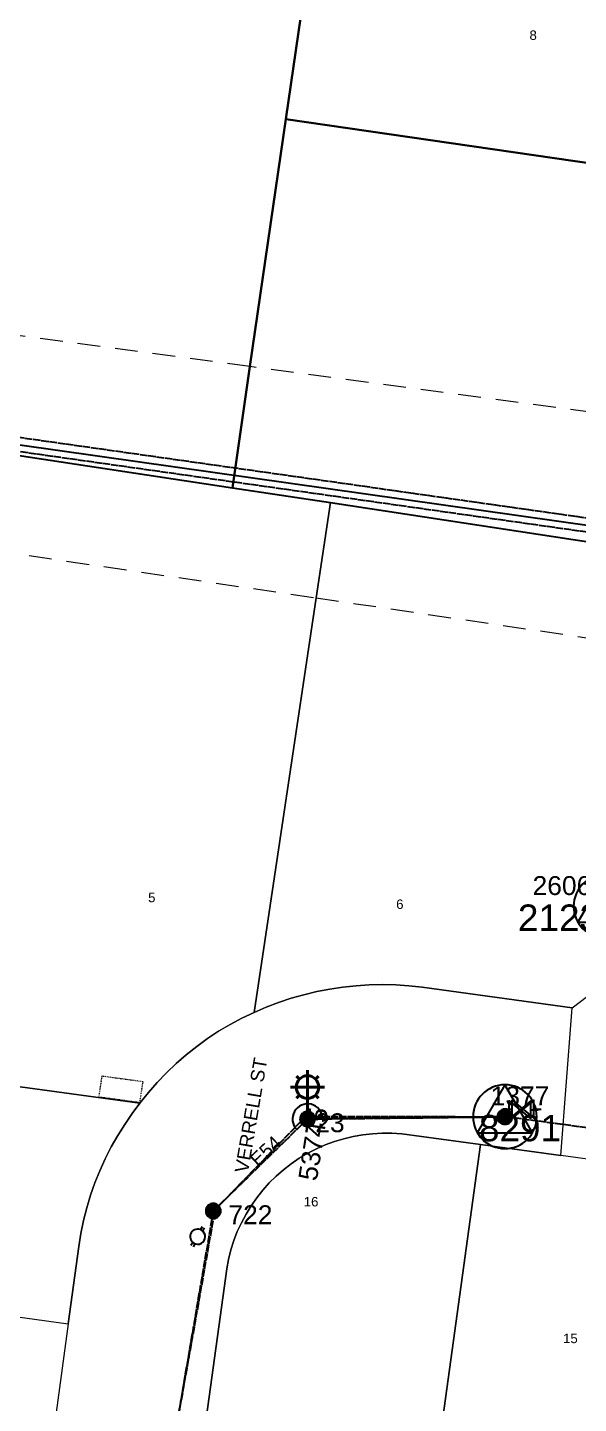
# Model space of a CAD drawing. Header units: metres. Extents: x 306724 to 308705, y 6252900 to 6254147.
# Drawn here: x 307580.6 to 307653.6, y 6253195.4 to 6253377.4 of the extents above; entities that cross this region are included whole.
import ezdxf
from ezdxf.enums import TextEntityAlignment as Align

# ---------------------------------------------------------------- set-up
doc = ezdxf.new("R2010")
doc.units = ezdxf.units.M
for name, pattern in [('Cable Exist OH', [1, 1, 0]), ('Dash', [5, 3, -2]), ('HIDDEN', [0.375, 0.25, -0.125]), ('HIDDEN2', [0.1875, 0.125, -0.0625])]:
    doc.linetypes.add(name, pattern=pattern)
doc.layers.get('0').update_dxf_attribs({"color": 6})
for name, color, linetype in [('_User Miscellaneous1', 7, 'Continuous'), ('Equip_LV_EXT', 7, 'Continuous'), ('Equip_SP_LV_EXT', 7, 'Continuous'), ('Equip_SP_SL_EXT', 7, 'Continuous'), ('Mains_HV_EXT', 7, 'Continuous'), ('Mains_LV_EXT', 7, 'Continuous'), ('Mains_SL_EXT', 7, 'Continuous'), ('Mains_TR_EXT', 7, 'Continuous'), ('Sub_SP_TR_HV_LV_EXT', 7, 'Continuous'), ('SupportsOH_SP_TR_HV_LV_SL_EXT', 7, 'Continuous')]:
    doc.layers.add(name, color=color, linetype=linetype)
for name, color, linetype, lineweight in [('Cadastre Buildings_SP_EXT', 9, 'Continuous', 5), ('Cadastre Easements_SP_EXT', 9, 'Continuous', 5), ('Cadastre Land Parcels_SP_EXT', 9, 'Continuous', 5), ('Cadastre Other Property_SP_EXT', 9, 'HIDDEN', 5), ('Cadastre Roads_SP_EXT', 9, 'Continuous', 5)]:
    doc.layers.add(name, color=color, linetype=linetype, lineweight=lineweight)
doc.styles.add('iecARIAL', font='arial.ttf', dxfattribs={"height": 2})
doc.styles.add('POLE_LABEL', font='arial.ttf')
doc.styles.get("Standard").update_dxf_attribs({"font": 'arial.ttf'})
doc.linetypes.add('Cable E OH', pattern='A,9.4,["E",Standard,S=1.7,R=0,X=0,Y=-1],0', length=9.4)
doc.linetypes.add('Cable P UG', pattern='A,6,-0.5,["P",Standard,S=1.7,R=0,X=0.5,Y=-1],-2.9', length=9.4)

# ---------------------------------------------------------------- blocks, each defined once
blk = doc.blocks.new('SUB_POLE_EXT')
blk.add_wipeout([(0, 4.22), (0.42, 4.2), (0.83, 4.14), (1.21, 4.05), (1.62, 3.9), (1.99, 3.72), (2.35, 3.51), (2.68, 3.26), (2.99, 2.99), (3.28, 2.66), (3.52, 2.34), (3.76, 1.92), (3.9, 1.62), (4.04, 1.23), (4.18, 0.63), (4.22, 0), (4.18, -0.61), (4.06, -1.15), (3.9, -1.62), (3.58, -2.24), (3.22, -2.73), (2.97, -3.01), (2.68, -3.26), (2.36, -3.5), (2, -3.72), (1.64, -3.89), (1.25, -4.03), (0.82, -4.14), (0.42, -4.2), (0, -4.22), (-0.41, -4.2), (-0.8, -4.15), (-1.21, -4.05), (-1.62, -3.9), (-1.99, -3.73), (-2.35, -3.51), (-2.68, -3.26), (-2.96, -3.02), (-3.23, -2.72), (-3.51, -2.35), (-3.71, -2.01), (-3.91, -1.6), (-4.05, -1.21), (-4.16, -0.76), (-4.22, -0.14), (-4.21, 0.39), (-4.14, 0.83), (-4.03, 1.27), (-3.9, 1.63), (-3.71, 2.02), (-3.5, 2.37), (-3.28, 2.67), (-2.99, 2.99), (-2.68, 3.27), (-2.33, 3.52), (-1.98, 3.73), (-1.63, 3.9), (-1.2, 4.05), (-0.78, 4.15), (-0.4, 4.21)])
blk.add_line((2.16, 0.48), (2.16, 0.48, 0))
blk.add_lwpolyline([(-4.22, 0, 1), (4.22, 0, 1)], format="xyb", close=True)
blk.add_lwpolyline([(2.14, 0.52), (0, 4.22), (-3.66, -2.11), (3.66, -2.11)], close=True)
for tag, height, flags, p in [('ASSET_NUM', 3.5, 8, (2, 2)), ('STREET_CODE', 0.2, 9, (1.5, 0)), ('CONSTRUCTED_VOLTAGE', 0.2, 9, (1.5, -0.2)), ('OPERATING_VOLTAGE', 0.2, 9, (1.5, -0.6)), ('OPERATED_BY', 0.2, 9, (1.5, -0.8)), ('ORIENTATION', 0.2, 9, (1.5, -1.2)), ('OWNED_BY', 0.2, 9, (1.5, -1.4)), ('SECONDARY_VOLTAGE', 0.2, 9, (1.5, -1.6)), ('STATE', 0.2, 9, (1.5, -1.8)), ('NO_PHASES', 0.2, 9, (1.5, -0.4)), ('MAINTAINED_BY', 0.2, 9, (1.5, -1)), ('SUBSTATION_TYPE', 0.2, 9, (1.5, -2)), ('STREETNAME', 0.2, 9, (1.5, -2.8)), ('SUBURB', 0.2, 9, (1.5, -3)), ('Z', 0.2, 1, (1.5, -3.4)), ('USAGE', 0.2, 9, (1.5, -2.2)), ('LEGEND', 0.2, 9, (1.5, -2.4)), ('LOCATION', 0.2, 9, (1.5, -2.6)), ('NOTES', 0.2, 9, (1.5, -3.2))]:
    blk.add_attdef(tag, text='', height=height, dxfattribs=dict(flags=flags)).set_placement(p, align=Align.MIDDLE_LEFT)
blk = doc.blocks.new('LV_OH_LINKS_OPEN_EXT')
for p, q in [((-0.17, 4.97), (-0.17, 5.46)), ((0.17, 4.97), (0.17, 5.46)), ((-0.17, 3), (-0.17, 2.5)), ((0.17, 3), (0.17, 2.5))]:
    blk.add_line(p, q)
blk.add_lwpolyline([(0, 2.99, 1), (0, 4.98, 1)], format="xyb", close=True)
at = {"flags": 9}
for tag, p in [('ACTUAL_STATUS', (0, 0)), ('CONSTRUCTED_VOLTAGE', (0, -0.2)), ('OPERATING_VOLTAGE', (0, -0.6)), ('ORIENTATION', (0, -0.8)), ('OWNED_BY', (0, -1)), ('STATE', (0, -1.2)), ('SWITCH_TYPE', (0, -1.4)), ('NO_PHASES', (0, -0.4)), ('USAGE', (0, -1.6)), ('LEGEND', (0, -1.8)), ('NOTES', (0, -2))]:
    blk.add_attdef(tag, text='', height=0.2, dxfattribs=at).set_placement(p, align=Align.MIDDLE_LEFT)
at = {"flags": 1}
blk.add_attdef('Z', (0, 0), '', height=0.2, dxfattribs=at)
blk = doc.blocks.new('LV_OH_LINKS_DISTFUSE_EXT')
for p, q in [((0, 0), (0.96, 0)), ((3.84, 0), (4.8, 0))]:
    blk.add_line(p, q)
blk.add_lwpolyline([(3.84, -1.2), (3.84, 1.2), (0.96, -1.2), (0.96, 1.2)], close=True)
at = {"flags": 9}
for tag, p in [('ACTUAL_STATUS', (0, 0)), ('CONSTRUCTED_VOLTAGE', (0, -0.2)), ('OPERATING_VOLTAGE', (0, -0.6)), ('ORIENTATION', (0, -0.8)), ('OWNED_BY', (0, -1)), ('STATE', (0, -1.2)), ('SWITCH_TYPE', (0, -1.4)), ('NO_PHASES', (0, -0.4)), ('USAGE', (0, -1.6)), ('NOTES', (0, -1.8))]:
    blk.add_attdef(tag, text='', height=0.2, dxfattribs=at).set_placement(p, align=Align.MIDDLE_LEFT)
at = {"flags": 1}
blk.add_attdef('Z', (0, 0), '', height=0.2, dxfattribs=at)
blk = doc.blocks.new('SL_LANTERN_EXT')
at = {"lineweight": 40}
for p, q in [((-1.46, 5.68), (-1.06, 5.28)), ((0, 1.97), (0, 6.47)), ((1.46, 5.68), (1.06, 5.28)), ((-2.25, 4.22), (2.25, 4.22)), ((-1.46, 2.76), (-1.06, 3.16)), ((0, 0), (0, 2.72)), ((1.46, 2.76), (1.06, 3.16))]:
    blk.add_line(p, q, dxfattribs=at)
blk.add_circle((0, 4.22), 1.5, dxfattribs=at)
at = {"style": 'iecARIAL', "flags": 8}
blk.add_attdef('ASSET_NUM', (1.5, 1.5), '', height=2.5, dxfattribs=at)
for tag, p, height, flags in [('OPERATING_VOLTAGE', (0.98, -1.65), 0.2, 9), ('ORIENTATION', (0.98, -1.85), 0.2, 9), ('CONSTRUCTED_VOLTAGE', (0.98, -0.65), 0.2, 9), ('CONTROL_TYPE', (0.98, -0.85), 0.2, 9), ('LANTERN_PURPOSE', (0.98, -1.05), 0.2, 9), ('LANTERN_TYPE', (0.98, -1.25), 0.2, 9), ('NO_PHASES', (0.98, -1.45), 0.2, 9), ('LNUMBER', (2.18, -3.25), 2.5, 8), ('OWNED_BY', (0.98, -2.05), 0.2, 9), ('STATE', (0.98, -2.25), 0.2, 9), ('USAGE', (0.98, -2.45), 0.2, 9), ('CEXIST', (0.98, -2.65), 0.2, 9), ('CNEW', (0.98, -2.85), 0.2, 9), ('CNUMBER', (0.98, -3.05), 0.2, 9), ('CREMOVE', (0.98, -3.25), 0.2, 9), ('CREPLACE', (0.98, -3.45), 0.2, 9), ('LKINGHEIGHT', (0.98, -3.65), 0.2, 9), ('LBRACKET', (0.98, -3.85), 0.2, 9), ('LBRACKETVOCAB', (0.98, -4.05), 0.2, 9), ('LCATEGORY', (0.98, -4.25), 0.2, 9), ('LCHARGE1', (0.98, -4.45), 0.2, 9), ('LCHARGE1PERCENT', (0.98, -4.65), 0.2, 9), ('LCHARGE2', (0.98, -4.85), 0.2, 9), ('LCHARGE2PERCENT', (0.98, -5.05), 0.2, 9), ('LCHARGE3', (0.98, -5.25), 0.2, 9), ('LCHARGE3PERCENT', (0.98, -5.45), 0.2, 9), ('LEXIST', (0.98, -5.65), 0.2, 9), ('LLAMP', (0.98, -5.85), 0.2, 9), ('LLAMPVOCAB', (0.98, -6.05), 0.2, 9), ('LMAST', (0.98, -6.25), 0.2, 9), ('LMASTVOCAB', (0.98, -6.45), 0.2, 9), ('LNEW', (0.98, -6.65), 0.2, 9), ('LANTNUMBER', (0.98, -6.85), 0.2, 9), ('LOUTREACH', (0.98, -7.25), 0.2, 9), ('LOUTREACHVOCAB', (0.98, -7.45), 0.2, 9), ('STREETNAME', (0.98, -9.25), 0.2, 9), ('LRATECODE', (0.98, -7.65), 0.2, 9), ('LREMOVE', (0.98, -7.85), 0.2, 9), ('LREPLACE', (0.98, -8.05), 0.2, 9), ('LTYPE', (0.98, -8.25), 0.2, 9), ('LTYPEVOCAB', (0.98, -8.45), 0.2, 9), ('LEGEND', (0.98, -8.65), 0.2, 9), ('LOCATION', (0.98, -8.85), 0.2, 9), ('NOTES', (0.98, -9.05), 0.2, 9), ('SUBURB', (0.98, -9.45), 0.2, 1)]:
    blk.add_attdef(tag, p, '', height=height, dxfattribs=dict(flags=flags))
blk = doc.blocks.new('POLE_EXT')
blk.add_hatch(color=256).paths.add_polyline_path([(-1, 0, 1), (1, 0, 1)])
blk.add_lwpolyline([(-1, 0, 1), (1, 0, 1)], format="xyb", close=True)
for tag, height, flags, p in [('pNumber', 2.5, 8, (-17.84, 2.07)), ('OWNED_BY', 0.2, 9, (1.35, -0.4)), ('SPECIAL_USE', 0.2, 9, (1.35, -0.8)), ('STATE', 0.2, 9, (1.35, -1)), ('cLV', 0.2, 9, (1.35, -1.4)), ('hDepth', 0.2, 9, (1.35, -1.6)), ('hDia', 0.2, 9, (1.35, -1.8)), ('PARENT', 0.2, 9, (1.35, -0.6)), ('USAGE', 0.2, 9, (1.35, -1.2)), ('cHV', 0.2, 9, (1.35, -2)), ('cLinedev', 0.2, 9, (1.35, -3.4)), ('LBRACKET', 0.2, 9, (1.35, -2.2)), ('LExisting', 0.2, 9, (1.35, -2.4)), ('LANTNUMBER', 0.2, 9, (1.35, -2.6)), ('LOther', 0.2, 9, (1.35, -2.8)), ('LRemove', 0.2, 9, (1.35, -3)), ('LEGEND', 0.2, 9, (1.35, -3.2)), ('LOCATION', 0.2, 9, (1.35, -3.6)), ('pExisting', 0.2, 9, (1.35, -3.8)), ('pFooting', 0.2, 9, (1.35, -4.4)), ('pNew', 0.2, 9, (1.35, -4.6)), ('pRelocate', 0.2, 9, (1.35, -5)), ('pRemove', 0.2, 9, (1.35, -5.2)), ('pReplace', 0.2, 9, (1.35, -5.4)), ('PFNUMBER', 0.2, 9, (1.35, -4)), ('NEWPFNUMBER', 0.2, 9, (1.35, -4.2)), ('pStay', 0.2, 9, (1.35, -5.6)), ('pType', 0.2, 9, (1.35, -5.8)), ('cspan', 0.2, 9, (1.35, -6)), ('STREETNAME', 0.2, 9, (1.35, -6.2)), ('SUBURB', 0.2, 9, (1.35, -6.4)), ('OPERATED_BY', 0.2, 9, (1.36, -7.01)), ('NOTES', 0.2, 9, (1.35, -6.6)), ('MAINTAINED_BY', 0.2, 9, (1.36, -6.81))]:
    blk.add_attdef(tag, text='', height=height, dxfattribs=dict(flags=flags)).set_placement(p, align=Align.MIDDLE_LEFT)
at = {"style": 'POLE_LABEL'}
for tag, height, flags, p in [('ASSET_NUM', 2.5, 8, (2, 2)), ('STRUCTURE_PLANT_NUMBER', 0.2, 9, (1.35, 0.03)), ('STREET_CODE', 0.2, 9, (1.35, -0.2))]:
    blk.add_attdef(tag, text='', height=height, dxfattribs=dict(at, flags=flags)).set_placement(p, align=Align.MIDDLE_LEFT)
at = {"flags": 1}
blk.add_attdef('Z', (1.35, -7.33), '', height=0.2, dxfattribs=at)

msp = doc.modelspace()

# ---------------------------------------------------------------- linework, layer by layer
at = {"layer": '_User Miscellaneous1', "linetype": 'Continuous'}
for points in [[(307610.08, 6253332.53), (307614.81, 6253365.25), (307619.13, 6253394.95), (307619.66, 6253398.66), (307623.45, 6253424.73), (307627.77, 6253454.34), (307636.35, 6253513.3), (307537.27, 6253530.3), (307518.59, 6253396.61), (307511.52, 6253346.08), (307511.47, 6253345.7), (307509.46, 6253331.34), (307558.02, 6253324.04), (307607.76, 6253316.49), (307610.08, 6253332.53)], [(307679.33, 6253386.21), (307619.13, 6253394.95), (307614.81, 6253365.25), (307675.01, 6253356.51), (307679.33, 6253386.21)], [(307670.35, 6253324.44), (307670.36, 6253324.49), (307675.01, 6253356.51), (307614.81, 6253365.25), (307610.08, 6253332.53), (307607.76, 6253316.49), (307620.72, 6253314.53), (307667.87, 6253307.35), (307670.35, 6253324.44)]]:
    msp.add_lwpolyline(points, close=True, dxfattribs=at)
at = {"layer": 'Cadastre Buildings_SP_EXT', "linetype": 'Continuous'}
msp.add_lwpolyline([(307595.53, 6253235.13), (307546.01, 6253241.87), (307541.69, 6253212.06), (307586.02, 6253205.92), (307587.42, 6253216.16), (307587.69, 6253217.87), (307588.05, 6253219.58), (307588.48, 6253221.26), (307588.98, 6253222.93), (307589.56, 6253224.57), (307590.21, 6253226.18), (307590.93, 6253227.77), (307591.72, 6253229.32), (307592.58, 6253230.83), (307593.51, 6253232.31), (307594.5, 6253233.73), (307595.53, 6253235.13)], close=True, dxfattribs=at)
at = {"layer": 'Cadastre Easements_SP_EXT', "linetype": 'Dash'}
msp.add_lwpolyline([(307456.28, 6253325.83), (307507.47, 6253318.31), (307556.14, 6253311.17), (307618.84, 6253301.94), (307666.05, 6253294.99), (307667.87, 6253307.35), (307667.87, 6253307.35), (307670.35, 6253324.44), (307670.36, 6253324.49), (307610.08, 6253332.53), (307511.47, 6253345.7), (307460.31, 6253353.3)], dxfattribs=at)
at = {"layer": 'Cadastre Land Parcels_SP_EXT', "linetype": 'Continuous'}
msp.add_lwpolyline([(307596.65, 6253236.51), (307597.81, 6253237.84), (307599.03, 6253239.12), (307600.31, 6253240.34), (307601.65, 6253241.51), (307603.03, 6253242.61), (307604.46, 6253243.65), (307605.94, 6253244.62), (307607.46, 6253245.52), (307609.02, 6253246.35), (307610.63, 6253247.11), (307618.84, 6253301.94), (307620.72, 6253314.53), (307607.76, 6253316.49), (307558.02, 6253324.04), (307556.14, 6253311.17), (307546.01, 6253241.87), (307595.53, 6253235.13), (307596.65, 6253236.51)], close=True, dxfattribs=at)
at = {"layer": 'Cadastre Other Property_SP_EXT', "linetype": 'HIDDEN2'}
msp.add_lwpolyline([(307595.52, 6253235.22), (307595.93, 6253237.94), (307590.48, 6253238.68), (307590.07, 6253235.96), (307595.52, 6253235.22)], close=True, dxfattribs=at)
at = {"layer": 'Mains_HV_EXT', "linetype": 'Cable P UG'}
msp.add_lwpolyline([(307518.85, 6253330.77), (307883.93, 6253279.13)], dxfattribs=at)
at = {"layer": 'Mains_HV_EXT', "linetype": 'Cable E OH'}
msp.add_lwpolyline([(307518.85, 6253330.77), (307883.93, 6253279.13)], dxfattribs=at)
msp.add_lwpolyline([(307518.85, 6253330.77), (307883.93, 6253279.13)], dxfattribs=at)
at = {"layer": 'Mains_LV_EXT', "linetype": 'Continuous'}
msp.add_lwpolyline([(307619.7, 6253233.12, 1.445497), (307616.27, 6253231.62)], format="xyb", dxfattribs=at)
at = {"layer": 'Mains_LV_EXT', "linetype": 'Cable Exist OH'}
for points in [[(307617.7, 6253233.02), (307605.23, 6253220.86)], [(307605.23, 6253220.86), (307599.09, 6253185.05)]]:
    msp.add_lwpolyline(points, dxfattribs=at)
at = {"layer": 'Mains_SL_EXT', "linetype": 'Cable Exist OH'}
msp.add_lwpolyline([(307617.7, 6253233.02), (307605.23, 6253220.86), (307599.09, 6253185.05)], dxfattribs=at)
at = {"layer": 'Mains_TR_EXT', "linetype": 'Cable Exist OH'}
for points in [[(307882.96, 6253280.09), (307519.62, 6253331.64)], [(307519.82, 6253329.78), (307884.61, 6253278.07)]]:
    msp.add_lwpolyline(points, dxfattribs=at)

# ---------------------------------------------------------------- block references
at = {"layer": 'Equip_SP_LV_EXT', "rotation": 148.861234380775}
msp.add_blockref('LV_OH_LINKS_OPEN_EXT', (307605.23, 6253220.86), dxfattribs=at)
at = {"layer": 'Equip_SP_SL_EXT'}
ref = msp.add_blockref('SL_LANTERN_EXT', (307617.7, 6253233.02), dxfattribs=at)
ref.add_attrib('ASSET_NUM', '53745', dxfattribs={"layer": '0', "height": 2.5, "rotation": 81.0502, "style": 'iecARIAL'}).set_placement((307619.2, 6253234.52), align=Align.MIDDLE_RIGHT)
at = {"layer": 'Sub_SP_TR_HV_LV_EXT'}
ref = msp.add_blockref('SUB_POLE_EXT', (307657.13, 6253261.14), dxfattribs=at)
ref.add_attrib('ASSET_NUM', '21238', dxfattribs={"layer": '0', "height": 3.5}).set_placement((307659.13, 6253261.39), align=Align.TOP_RIGHT)
ref = msp.add_blockref('SUB_POLE_EXT', (307643.82, 6253233.32), dxfattribs=at)
ref.add_attrib('ASSET_NUM', '8291', dxfattribs={"layer": '0', "height": 3.5}).set_placement((307645.82, 6253233.57), align=Align.TOP_CENTER)
at = {"layer": 'SupportsOH_SP_TR_HV_LV_SL_EXT'}
ref = msp.add_blockref('POLE_EXT', (307617.7, 6253233.02), dxfattribs=at)
ref.add_attrib('ASSET_NUM', '723', dxfattribs={"layer": '0', "height": 2.5, "style": 'POLE_LABEL'}).set_placement((307619.7, 6253233.77), align=Align.TOP_CENTER)
ref = msp.add_blockref('POLE_EXT', (307605.23, 6253220.86), dxfattribs=at)
ref.add_attrib('ASSET_NUM', '722', dxfattribs={"layer": '0', "height": 2.5, "style": 'POLE_LABEL'}).set_placement((307607.23, 6253221.61), align=Align.TOP_LEFT)

# ---------------------------------------------------------------- texts
at = {"layer": '_User Miscellaneous1'}
for s, p in [('8', (307647.07, 6253375.73)), ('5', (307596.61, 6253261.69)), ('6', (307629.43, 6253260.8)), ('16', (307617.2, 6253221.46)), ('15', (307651.51, 6253203.38))]:
    msp.add_text(s, height=1.25, dxfattribs=at).set_placement(p)
at = {"layer": 'Cadastre Roads_SP_EXT'}
msp.add_text('VERRELL ST', height=1.8, rotation=80.3564, dxfattribs=at).set_placement((307609.82, 6253225.79))
at = {"layer": 'Mains_LV_EXT'}
msp.add_text('E54', height=1.8, rotation=43.1784, dxfattribs=at).set_placement((307611.12, 6253226.6))

# ---------------------------------------------------------------- next in the draw order: linework, layer by layer
at = {"layer": 'Cadastre Land Parcels_SP_EXT', "linetype": 'Continuous'}
for points in [[(307659.92, 6253253.18), (307666.05, 6253294.99), (307667.87, 6253307.35), (307620.72, 6253314.53), (307618.84, 6253301.94), (307610.63, 6253247.11), (307612.23, 6253247.81), (307613.87, 6253248.43), (307615.53, 6253248.98), (307617.22, 6253249.46), (307618.92, 6253249.86), (307620.64, 6253250.2), (307622.38, 6253250.46), (307624.12, 6253250.64), (307625.87, 6253250.75), (307627.62, 6253250.79), (307629.37, 6253250.75), (307631.12, 6253250.64), (307632.86, 6253250.45), (307652.72, 6253247.74), (307659.92, 6253253.18)], [(307662.72, 6253164.74), (307670.87, 6253225.52), (307651.2, 6253228.19), (307640.59, 6253229.63), (307632.19, 6253168.84), (307662.72, 6253164.74)]]:
    msp.add_lwpolyline(points, close=True, dxfattribs=at)
msp.add_lwpolyline([(307632.19, 6253168.84), (307640.59, 6253229.63), (307640.59, 6253229.63), (307630.16, 6253231.04), (307628.87, 6253231.13), (307627.58, 6253231.14), (307626.3, 6253231.08), (307625.01, 6253230.93), (307623.75, 6253230.71), (307622.49, 6253230.41), (307621.26, 6253230.04), (307620.05, 6253229.59), (307618.87, 6253229.07), (307617.72, 6253228.48), (307616.61, 6253227.82), (307615.55, 6253227.1), (307614.53, 6253226.31), (307613.55, 6253225.47), (307612.64, 6253224.56), (307611.77, 6253223.6), (307610.97, 6253222.59), (307610.23, 6253221.54), (307609.56, 6253220.44), (307608.95, 6253219.3), (307608.41, 6253218.13), (307607.95, 6253216.93), (307607.56, 6253215.7), (307607.24, 6253214.45), (307607, 6253213.19), (307601.48, 6253172.96)], dxfattribs=at)
at = {"layer": 'Cadastre Roads_SP_EXT', "linetype": 'Continuous'}
msp.add_lwpolyline([(307601.48, 6253172.96), (307607, 6253213.19), (307607.24, 6253214.45), (307607.56, 6253215.7), (307607.95, 6253216.93), (307608.41, 6253218.13), (307608.95, 6253219.3), (307609.56, 6253220.44), (307610.23, 6253221.54), (307610.97, 6253222.59), (307611.77, 6253223.6), (307612.64, 6253224.56), (307613.55, 6253225.47), (307614.53, 6253226.31), (307615.55, 6253227.1), (307616.61, 6253227.82), (307617.72, 6253228.48), (307618.87, 6253229.07), (307620.05, 6253229.59), (307621.26, 6253230.04), (307622.49, 6253230.41), (307623.75, 6253230.71), (307625.01, 6253230.93), (307626.3, 6253231.08), (307627.58, 6253231.14), (307628.87, 6253231.13), (307630.16, 6253231.04), (307640.59, 6253229.63), (307651.2, 6253228.19), (307651.96, 6253237.99), (307652.72, 6253247.74), (307652.72, 6253247.74), (307632.86, 6253250.45), (307631.12, 6253250.64), (307629.37, 6253250.75), (307627.62, 6253250.79), (307625.87, 6253250.75), (307624.12, 6253250.64), (307622.38, 6253250.46), (307620.64, 6253250.2), (307618.92, 6253249.86), (307617.22, 6253249.46), (307615.53, 6253248.98), (307613.87, 6253248.43), (307612.23, 6253247.81), (307610.63, 6253247.11), (307609.02, 6253246.35), (307607.46, 6253245.52), (307605.94, 6253244.62), (307604.46, 6253243.65), (307603.03, 6253242.61), (307601.65, 6253241.51), (307600.31, 6253240.34), (307599.03, 6253239.12), (307597.81, 6253237.84), (307596.65, 6253236.51), (307595.53, 6253235.13), (307594.5, 6253233.73), (307593.51, 6253232.31), (307592.58, 6253230.83), (307591.72, 6253229.32), (307590.93, 6253227.77), (307590.21, 6253226.18), (307589.56, 6253224.57), (307588.98, 6253222.93), (307588.48, 6253221.26), (307588.05, 6253219.58), (307587.69, 6253217.87), (307587.42, 6253216.16), (307586.02, 6253205.92), (307581.93, 6253175.64)], dxfattribs=at)
at = {"layer": 'Mains_HV_EXT', "linetype": 'Cable Exist OH'}
for points in [[(307593.59, 6253144.95), (307599.09, 6253185.05), (307605.47, 6253221.02), (307617.47, 6253233.36), (307643.82, 6253233.32)], [(307672.16, 6253229.48), (307643.82, 6253233.32)]]:
    msp.add_lwpolyline(points, dxfattribs=at)
at = {"layer": 'Mains_LV_EXT', "linetype": 'Cable Exist OH'}
for points in [[(307617.7, 6253233.02), (307643.82, 6253233.32)], [(307672.16, 6253229.48), (307643.82, 6253233.32)]]:
    msp.add_lwpolyline(points, dxfattribs=at)
at = {"layer": 'Mains_SL_EXT', "linetype": 'Cable Exist OH'}
msp.add_lwpolyline([(307672.16, 6253229.48), (307643.82, 6253233.32), (307617.7, 6253233.02)], dxfattribs=at)

# ---------------------------------------------------------------- next in the draw order: block references
at = {"layer": 'Equip_LV_EXT'}
for p in [(307643.41, 6253234.23), (307643.82, 6253234.32)]:
    msp.add_blockref('LV_OH_LINKS_DISTFUSE_EXT', p, dxfattribs=at)
at = {"layer": 'SupportsOH_SP_TR_HV_LV_SL_EXT'}
ref = msp.add_blockref('POLE_EXT', (307657.13, 6253261.14), dxfattribs=at)
ref.add_attrib('ASSET_NUM', '260676', dxfattribs={"layer": '0', "height": 2.5, "style": 'POLE_LABEL'}).set_placement((307659.13, 6253261.89), align=Align.BOTTOM_RIGHT)
ref = msp.add_blockref('POLE_EXT', (307643.82, 6253233.32), dxfattribs=at)
ref.add_attrib('ASSET_NUM', '1377', dxfattribs={"layer": '0', "height": 2.5, "rotation": 0.1893, "style": 'POLE_LABEL'}).set_placement((307645.82, 6253234.07), align=Align.BOTTOM_CENTER)

doc.saveas('drawing.dxf')
